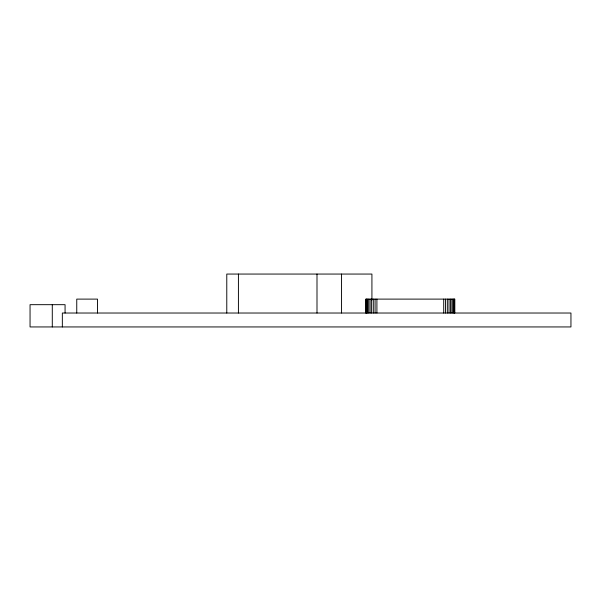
<?xml version="1.0" encoding="UTF-8"?>
<svg xmlns="http://www.w3.org/2000/svg" width="601" height="601" viewBox="0 0 601 601"><rect width="100%" height="100%" fill="white"/><g stroke="black" fill="none" stroke-linecap="round" stroke-linejoin="round"><path stroke-width="0.9" d="M454.814 313.023L454.814 299.11L365.814 299.11L365.814 313.023M454.506 299.11L454.506 313.023M453.913 299.11L453.913 313.023M453.034 299.11L453.034 313.023M451.907 299.11L451.907 313.023M450.555 299.11L450.555 313.023M449.015 299.11L449.015 313.023M447.332 299.11L447.332 313.023M445.551 299.11L445.551 313.023M443.718 299.11L443.718 313.023M376.91 299.11L376.91 313.023M375.077 299.11L375.077 313.023M373.296 299.11L373.296 313.023M371.921 300.034L371.921 274.056L226.78 274.056L226.78 313.023M371.606 299.11L371.606 313.023M370.073 299.11L370.073 313.023M368.714 299.11L368.714 313.023M367.587 299.11L367.587 313.023M366.715 299.11L366.715 313.023M366.114 299.11L366.114 313.023M341.556 274.056L341.556 313.023M316.997 274.056L316.997 313.023M238.417 274.056L238.417 313.023M97.49 313.023L97.49 299.11L76.755 299.11L76.755 313.023M65.066 313.023L65.066 304.677L30.05 304.677L30.05 326.944L570.95 326.944L570.95 313.023L62.339 313.023L62.339 326.944M52.287 304.677L52.287 326.944"/></g></svg>
